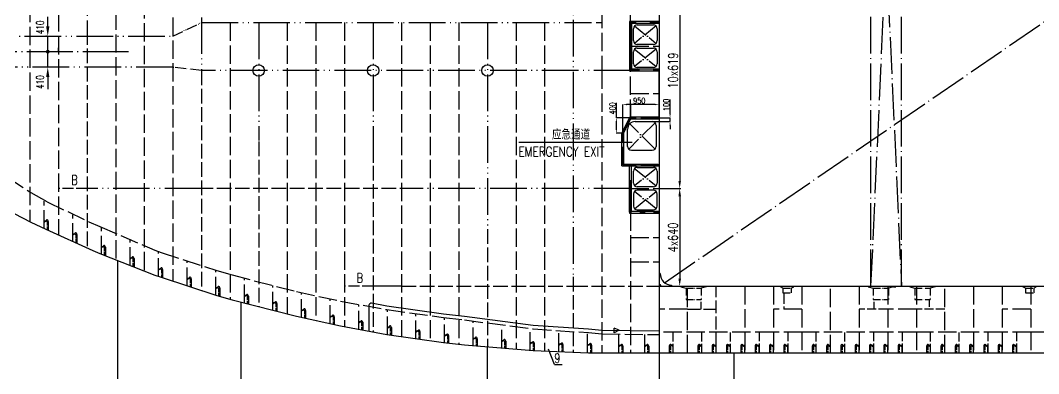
# Model space of a CAD drawing. Extents: x 415194 to 563994, y 453377 to 495577.
# Drawn here: x 432345 to 459054, y 467719 to 476981 of the extents above; entities that cross this region are included whole.
import ezdxf
from ezdxf.enums import TextEntityAlignment as Align

# ---------------------------------------------------------------- set-up
doc = ezdxf.new("R2010")
doc.units = 0
doc.header["$LTSCALE"] = 40
doc.header["$MEASUREMENT"] = 0
for name, pattern in [('ACAD_ISO02W100', [15, 12, -3]), ('ACAD_ISO03W100', [30, 12, -18]), ('ACAD_ISO04W100', [30.5, 24, -3, 0.5, -3]), ('ACAD_ISO05W100', [34, 24, -3, 0.5, -3, 0.5, -3]), ('CENTER110', [12.2, 10, -1, 0.2, -1])]:
    doc.linetypes.add(name, pattern=pattern)
doc.layers.get('0').update_dxf_attribs({"linetype": 'CONTINUOUS'})
doc.layers.get('DEFPOINTS').update_dxf_attribs({"linetype": 'CONTINUOUS'})
for name, color, linetype in [('9', 6, 'CONTINUOUS'), ('C-CEN', 4, 'ACAD_ISO04W100'), ('C-CON', 4, 'CONTINUOUS'), ('C-DAS', 4, 'ACAD_ISO02W100'), ('FRAME', 7, 'CONTINUOUS'), ('Y-CON', 2, 'CONTINUOUS'), ('Y-DAS', 2, 'ACAD_ISO02W100'), ('Y-H', 2, 'ACAD_ISO03W100'), ('Y-PH', 2, 'ACAD_ISO05W100')]:
    doc.layers.add(name, color=color, linetype=linetype)
doc.styles.add('DM', font='romans.shx', dxfattribs={"bigfont": 'hzdx.shx'})
doc.styles.add('ROMANS', font='romans.shx', dxfattribs={"width": 0.75, "height": 250, "bigfont": 'hzdx.shx'})
doc.dimstyles.new('DM-100', dxfattribs={"dimscale": 0, "dimtxt": 250, "dimasz": 200, "dimexe": 30, "dimexo": 30, "dimgap": 50, "dimtad": 1, "dimdec": 0, "dimzin": 0, "dimdsep": 46, "dimtxsty": 'ROMANS', "dimcen": 0, "dimclrd": 1, "dimclre": 1, "dimclrt": 1, "dimadec": 0, "dimazin": 0, "dimtfac": 1, "dimtdec": 0, "dimtmove": 0, "dimatfit": 3, "dimfxl": 1, "dimtolj": 1, "dimtzin": 0, "dimarcsym": 0})

# ---------------------------------------------------------------- blocks, each defined once
blk = doc.blocks.new('A$C771200ED')
at = {"layer": 'C-CON', "linetype": 'ACAD_ISO05W100', "ltscale": 0.2}
for p, q in [((135, 350), (535, 350)), ((135, 50), (135, 350)), ((535, 50), (535, 350)), ((0, 12), (135, 50)), ((0, 12), (0, 0)), ((135, 50), (535, 50)), ((670, 12), (535, 50)), ((670, 12), (670, 0))]:
    blk.add_line(p, q, dxfattribs=at)
blk = doc.blocks.new('*D161')
at = {"color": 1, "linetype": 'ByBlock', "transparency": 16777216}
for p, q in [((449639, 472370), (449639, 470210)), ((449276, 470010), (449669, 470010))]:
    blk.add_line(p, q, dxfattribs=at)
for points in [[(449606, 472370), (449673, 472370), (449639, 472570)], [(449606, 470210), (449673, 470210), (449639, 470010)]]:
    blk.add_solid(points, dxfattribs=at)
at = {"layer": 'DEFPOINTS', "color": 0, "linetype": 'ByBlock', "transparency": 16777216}
for p in [(449639, 472570), (449246, 470010), (449639, 470010)]:
    blk.add_point(p, dxfattribs=at)
at = {"color": 1, "linetype": 'ByBlock', "transparency": 16777216, "insert": (449464, 471290), "char_height": 250, "attachment_point": 5, "rotation": 90, "style": 'ROMANS'}
blk.add_mtext('\\A1;4x640', dxfattribs=at)
blk = doc.blocks.new('A$C75882CA2')
at = {"layer": 'C-CON'}
for p, q in [((0, 57), (136, 114)), ((0, 57), (136, 0)), ((136, 0), (136, 114))]:
    blk.add_line(p, q, dxfattribs=at)
blk = doc.blocks.new('0')
for p, q in [((-330, -30), (-330, 0)), ((-30, -330), (0, -330))]:
    blk.add_line(p, q)
blk.add_arc((-330, -330), 300, 0, 90)

msp = doc.modelspace()

# ---------------------------------------------------------------- linework, layer by layer
at = {"color": 1, "linetype": 'ByBlock'}
for p, q in [((449639.4, 478560.4), (449639.4, 472770.4)), ((449126.4, 472570.4), (449669.4, 472570.4))]:
    msp.add_line(p, q, dxfattribs=at)
for p, q in [((433063.5, 476820.4), (433063.5, 477070.4)), ((448321.4, 476949.8), (448321.4, 475661.8)), ((449096.4, 476949.8), (448321.4, 476949.8)), ((448371.4, 476899.8), (448371.4, 475711.8)), ((449096.4, 476899.8), (448371.4, 476899.8)), ((448426.4, 476449), (448426.4, 476762.8)), ((448526.4, 476862.8), (448950.9, 476862.8)), ((449050.9, 476762.8), (449050.9, 476449)), ((433029.7, 476570.4), (433013.5, 476570.4)), ((433063.5, 475750.4), (433063.5, 476570.4)), ((433346.4, 476160.4), (433346.4, 476260.4)), ((448950.9, 476349), (448526.4, 476349)), ((448526.4, 476255.8), (448950.9, 476255.8)), ((448426.4, 475841.9), (448426.4, 476155.8)), ((449050.9, 476155.8), (449050.9, 475841.9)), ((433029.7, 475750.4), (433013.5, 475750.4)), ((448371.4, 475711.8), (449096.4, 475711.8)), ((448950.9, 475741.9), (448526.4, 475741.9)), ((433063.5, 475500.4), (433063.5, 475174.1)), ((448321.4, 475661.8), (449096.4, 475661.8)), ((448121.4, 474025.1), (448338.5, 474452.4)), ((448171.4, 474029.6), (448354.3, 474402.4)), ((448338.5, 474452.4), (449096.4, 474452.4)), ((448354.3, 474402.4), (449096.4, 474402.4)), ((448271.4, 473677.4), (448271.4, 474127.4)), ((448471.4, 474327.4), (448921.4, 474327.4)), ((449021.4, 474227.4), (449021.4, 473677.4)), ((448121.4, 473164.4), (448121.4, 474025.1)), ((448171.4, 473189.4), (448171.4, 474029.6)), ((448371.4, 473577.4), (448921.4, 473577.4)), ((448121.4, 473164.4), (449096.4, 473164.4)), ((448171.4, 473214.4), (449071.4, 473214.4)), ((448321.4, 471951.4), (448321.4, 473214.4)), ((448371.4, 471976.4), (448371.4, 473164.4)), ((448426.4, 472713.5), (448426.4, 473027.4)), ((448526.4, 473127.4), (448950.9, 473127.4)), ((449050.9, 473027.4), (449050.9, 472713.5)), ((448950.9, 472613.5), (448526.4, 472613.5)), ((448950.9, 472527.2), (448526.4, 472527.2)), ((448426.4, 472427.2), (448426.4, 472113.3)), ((449050.9, 472113.3), (449050.9, 472427.2)), ((448321.4, 471951.4), (448321.4, 471926.4)), ((448371.4, 471976.4), (449096.4, 471976.4)), ((448526.4, 472013.3), (448950.9, 472013.3)), ((433076.4, 471707.5), (433076.4, 471470.2)), ((448321.4, 471926.4), (449096.4, 471926.4)), ((433826.4, 471367.3), (433826.4, 471137.9)), ((434576.4, 471035.7), (434576.4, 470812.5)), ((434893, 470688.1), (434893, 465311.4)), ((435326.4, 470740.9), (435326.4, 470517.7)), ((436076.4, 470449.5), (436076.4, 470231.4)), ((436826.4, 470204.4), (436826.4, 469988.5)), ((437576.4, 469961.6), (437576.4, 469748.5)), ((438125.5, 469597.1), (438125.5, 465311.4)), ((438326.4, 469754.5), (438326.4, 469545.7)), ((439076.4, 469562.2), (439076.4, 469353.4)), ((439826.4, 469375.2), (439826.4, 469170.4)), ((440576.4, 469212.1), (440576.4, 469007.3)), ((441326.4, 469065.2), (441326.4, 468864)), ((442076.4, 468928.4), (442076.4, 468731.6)), ((442826.4, 468822.4), (442826.4, 468625.6)), ((443576.4, 468717), (443576.4, 468523.3)), ((444326.4, 468633.2), (444326.4, 468448.8)), ((445076.4, 468571), (445076.4, 468386.6)), ((445824.7, 468515.1), (445824.7, 468325.8)), ((446576.4, 468481.7), (446576.4, 468295.6)), ((444590.6, 468426.9), (444590.6, 465311.4)), ((446353.7, 467961.5), (446193.8, 468364.3)), ((447326.4, 468468), (447326.4, 468268)), ((448151.4, 468443.6), (448151.4, 468260.4)), ((448826.4, 468443.6), (448826.4, 468260.4)), ((449096.4, 468260.4), (449096.4, 462240)), ((449366.4, 468444.2), (449366.4, 468262.2)), ((450116.4, 468444.2), (450116.4, 468262.2)), ((450491.4, 468442.3), (450491.4, 468260.4)), ((450866.4, 468444.2), (450866.4, 468262.2)), ((451055.6, 468260.4), (451055.6, 465311.4)), ((451241.4, 468442.3), (451241.4, 468260.4)), ((451616.4, 468442.3), (451616.4, 468260.4)), ((451991.4, 468442.3), (451991.4, 468260.4)), ((452366.4, 468442.3), (452366.4, 468260.4)), ((453116.4, 468442.3), (453116.4, 468260.4)), ((453491.4, 468442.3), (453491.4, 468260.4)), ((453866.4, 468442.3), (453866.4, 468260.4)), ((454241.4, 468442.3), (454241.4, 468260.4)), ((454616.4, 468442.3), (454616.4, 468260.4)), ((454991.4, 468442.3), (454991.4, 468260.4)), ((455366.4, 468442.3), (455366.4, 468260.4)), ((456116.4, 468442.3), (456116.4, 468260.4)), ((456491.4, 468442.3), (456491.4, 468260.4)), ((456866.4, 468442.3), (456866.4, 468260.4)), ((457241.4, 468442.3), (457241.4, 468260.4)), ((457616.4, 468442.3), (457616.4, 468260.4)), ((457991.4, 468442.3), (457991.4, 468260.4)), ((458366.4, 468442.3), (458366.4, 468260.4)), ((446353.7, 467961.5), (446554.3, 467961.5))]:
    msp.add_line(p, q)
at = {"linetype": 'CENTER110', "ltscale": 3}
msp.add_line((435181.2, 476160.4), (430137.2, 476160.4), dxfattribs=at)
at = {"color": 0, "linetype": 'ByBlock'}
for p, q in [((449386.3, 474527.4), (449386.3, 474902.6)), ((447977.6, 474427.4), (447977.6, 474818.6)), ((448146.4, 474027.4), (448146.4, 474773.2)), ((448996.4, 474772.2), (448246.4, 474772.2)), ((449096.4, 474452.4), (449096.4, 474773.2)), ((448346.4, 474427.4), (447976.6, 474427.4)), ((449096.4, 474427.4), (449387.3, 474427.4)), ((449386.3, 474327.4), (449386.3, 474427.4)), ((447977.6, 474127.4), (447977.6, 474327.4)), ((448921.4, 474327.4), (449387.3, 474327.4)), ((449386.3, 474227.4), (449386.3, 474127.4)), ((448146.4, 474027.4), (447976.6, 474027.4))]:
    msp.add_line(p, q, dxfattribs=at)
at = {"color": 1}
msp.add_line((447596.4, 468862), (449096.4, 468841.1), dxfattribs=at)
at = {"const_width": 50}
msp.add_lwpolyline([(433038.5, 476160.4, 1), (433088.5, 476160.4, 1)], format="xyb", close=True, dxfattribs=at)
at = {"color": 1}
msp.add_lwpolyline([(441496.4, 468832.8), (441496.4, 469522.8, -0.4683758), (441555.4, 469572), (441954.4, 469498.9), (443447.9, 469287.8), (443996.4, 469226.2), (445794.7, 468990.8), (447246.4, 468894.4), (447596.4, 468862)], format="xyb", dxfattribs=at)
for centre, radius, start, end in [((448526.4, 476762.8), 100, 90, 180), ((448950.9, 476762.8), 100, 0, 90), ((448526.4, 476449), 100, 180, 270), ((448526.4, 476155.8), 100, 90, 180), ((448950.9, 476449), 100, 270, 0), ((448950.9, 476155.8), 100, 0, 90), ((448526.4, 475841.9), 100, 180, 270), ((448950.9, 475841.9), 100, 270, 0), ((448471.4, 474127.4), 200, 90, 180), ((448921.4, 474227.4), 100, 0, 90), ((448371.4, 473677.4), 100, 180, 270), ((448921.4, 473677.4), 100, 270, 0), ((448526.4, 473027.4), 100, 90, 180), ((448950.9, 473027.4), 100, 0, 90), ((448526.4, 472713.5), 100, 180, 270), ((448526.4, 472427.2), 100, 90, 180), ((448950.9, 472713.5), 100, 270, 0), ((448950.9, 472427.2), 100, 0, 90), ((448526.4, 472113.3), 100, 180, 270), ((448950.9, 472113.3), 100, 270, 0), ((433045.5, 471723.7), 25, 40.30049, 175.62163), ((433021.4, 471700.6), 25, 0, 90), ((433026.4, 471707.5), 50, 0, 40.30049), ((433795.5, 471383.4), 25, 40.30049, 175.62163), ((433771.4, 471360.3), 25, 0, 90), ((433776.4, 471367.3), 50, 0, 40.30049), ((434545.5, 471051.9), 25, 40.30049, 175.62163), ((434521.4, 471028.8), 25, 0, 90), ((434526.4, 471035.7), 50, 0, 40.30049), ((435295.5, 470757), 25, 40.30049, 175.62163), ((435271.4, 470733.9), 25, 0, 90), ((435276.4, 470740.9), 50, 0, 40.30049), ((436045.5, 470465.7), 25, 40.30049, 175.62163), ((436021.4, 470442.6), 25, 0, 90), ((436026.4, 470449.5), 50, 0, 40.30049), ((436795.5, 470220.6), 25, 40.30049, 175.62163), ((436771.4, 470197.5), 25, 0, 90), ((436776.4, 470204.4), 50, 0, 40.30049), ((437545.5, 469977.8), 25, 40.30049, 175.62163), ((437521.4, 469954.7), 25, 0, 90), ((437526.4, 469961.6), 50, 0, 40.30049), ((449096.4, 470010.4), 50, 0, 90), ((438295.5, 469770.7), 25, 40.30049, 175.62163), ((438271.4, 469747.6), 25, 0, 90), ((438276.4, 469754.5), 50, 0, 40.30049), ((439045.5, 469578.4), 25, 40.30049, 175.62163), ((439021.4, 469555.3), 25, 0, 90), ((439026.4, 469562.2), 50, 0, 40.30049), ((439795.5, 469391.4), 25, 40.30049, 175.62163), ((439771.4, 469368.3), 25, 0, 90), ((439776.4, 469375.2), 50, 0, 40.30049), ((440545.5, 469228.2), 25, 40.30049, 175.62163), ((440521.4, 469205.1), 25, 0, 90), ((440526.4, 469212.1), 50, 0, 40.30049), ((441295.5, 469081.3), 25, 40.30049, 175.62163), ((441271.4, 469058.2), 25, 0, 90), ((441276.4, 469065.2), 50, 0, 40.30049), ((442045.5, 468944.5), 25, 40.30049, 175.62163), ((442021.4, 468921.5), 25, 0, 90), ((442026.4, 468928.4), 50, 0, 40.30049), ((442795.5, 468838.5), 25, 40.30049, 175.62163), ((442771.4, 468815.4), 25, 0, 90), ((442776.4, 468822.4), 50, 0, 40.30049), ((443545.5, 468733.2), 25, 40.30049, 175.62163), ((443526.4, 468717), 50, 0, 40.30049), ((443521.4, 468710.1), 25, 0, 90), ((444295.5, 468649.4), 25, 40.30049, 175.62163), ((444271.4, 468626.3), 25, 0, 90), ((444276.4, 468633.2), 50, 0, 40.30049), ((445045.5, 468587.1), 25, 40.30049, 175.62163), ((445021.4, 468564), 25, 0, 90), ((445026.4, 468571), 50, 0, 40.30049), ((445793.8, 468531.3), 25, 40.30049, 175.62163), ((445769.7, 468508.2), 25, 0, 90), ((445774.7, 468515.1), 50, 0, 40.30049), ((446545.5, 468497.9), 25, 40.30049, 175.62163), ((446521.4, 468474.8), 25, 0, 90), ((446526.4, 468481.7), 50, 0, 40.30049), ((447295.5, 468484.2), 25, 40.30049, 175.62163), ((447271.4, 468461.1), 25, 0, 90), ((447276.4, 468468), 50, 0, 40.30049), ((448120.5, 468459.8), 25, 40.30049, 175.62163), ((448101.4, 468443.6), 50, 0, 40.30049), ((448795.5, 468459.8), 25, 40.30049, 175.62163), ((448776.4, 468443.6), 50, 0, 40.30049), ((449416.4, 468444.2), 50, 139.69951, 180), ((449397.3, 468460.3), 25, 4.37837, 139.69951), ((450166.4, 468444.2), 50, 139.69951, 180), ((450147.3, 468460.3), 25, 4.37837, 139.69951), ((450541.4, 468442.3), 50, 139.69951, 180), ((450522.3, 468458.4), 25, 4.37837, 139.69951), ((450916.4, 468444.2), 50, 139.69951, 180), ((450897.3, 468460.3), 25, 4.37837, 139.69951), ((451291.4, 468442.3), 50, 139.69951, 180), ((451272.3, 468458.4), 25, 4.37837, 139.69951), ((451666.4, 468442.3), 50, 139.69951, 180), ((451647.3, 468458.4), 25, 4.37837, 139.69951), ((452041.4, 468442.3), 50, 139.69951, 180), ((452022.3, 468458.4), 25, 4.37837, 139.69951), ((452416.4, 468442.3), 50, 139.69951, 180), ((452397.3, 468458.4), 25, 4.37837, 139.69951), ((453166.4, 468442.3), 50, 139.69951, 180), ((453147.3, 468458.4), 25, 4.37837, 139.69951), ((453541.4, 468442.3), 50, 139.69951, 180), ((453522.3, 468458.4), 25, 4.37837, 139.69951), ((453916.4, 468442.3), 50, 139.69951, 180), ((453897.3, 468458.4), 25, 4.37837, 139.69951), ((454291.4, 468442.3), 50, 139.69951, 180), ((454272.3, 468458.4), 25, 4.37837, 139.69951), ((454666.4, 468442.3), 50, 139.69951, 180), ((454647.3, 468458.4), 25, 4.37837, 139.69951), ((455041.4, 468442.3), 50, 139.69951, 180), ((455022.3, 468458.4), 25, 4.37837, 139.69951), ((455416.4, 468442.3), 50, 139.69951, 180), ((455397.3, 468458.4), 25, 4.37837, 139.69951), ((456166.4, 468442.3), 50, 139.69951, 180), ((456147.3, 468458.4), 25, 4.37837, 139.69951), ((456541.4, 468442.3), 50, 139.69951, 180), ((456522.3, 468458.4), 25, 4.37837, 139.69951), ((456916.4, 468442.3), 50, 139.69951, 180), ((456897.3, 468458.4), 25, 4.37837, 139.69951), ((457291.4, 468442.3), 50, 139.69951, 180), ((457272.3, 468458.4), 25, 4.37837, 139.69951), ((457666.4, 468442.3), 50, 139.69951, 180), ((457647.3, 468458.4), 25, 4.37837, 139.69951), ((458041.4, 468442.3), 50, 139.69951, 180), ((458022.3, 468458.4), 25, 4.37837, 139.69951), ((458416.4, 468442.3), 50, 139.69951, 180), ((458397.3, 468458.4), 25, 4.37837, 139.69951), ((448096.4, 468436.7), 25, 0, 90), ((448771.4, 468436.7), 25, 0, 90), ((449421.4, 468437.2), 25, 90, 180), ((450171.4, 468437.2), 25, 90, 180), ((450546.4, 468435.4), 25, 90, 180), ((450921.4, 468437.2), 25, 90, 180), ((451296.4, 468435.4), 25, 90, 180), ((451671.4, 468435.4), 25, 90, 180), ((452046.4, 468435.4), 25, 90, 180), ((452421.4, 468435.4), 25, 90, 180), ((453171.4, 468435.4), 25, 90, 180), ((453546.4, 468435.4), 25, 90, 180), ((453921.4, 468435.4), 25, 90, 180), ((454296.4, 468435.4), 25, 90, 180), ((454671.4, 468435.4), 25, 90, 180), ((455046.4, 468435.4), 25, 90, 180), ((455421.4, 468435.4), 25, 90, 180), ((456171.4, 468435.4), 25, 90, 180), ((456546.4, 468435.4), 25, 90, 180), ((456921.4, 468435.4), 25, 90, 180), ((457296.4, 468435.4), 25, 90, 180), ((457671.4, 468435.4), 25, 90, 180), ((458046.4, 468435.4), 25, 90, 180), ((458421.4, 468435.4), 25, 90, 180)]:
    msp.add_arc(centre, radius, start, end)
for points in [[(433021.8, 476820.4), (433105.2, 476820.4), (433063.5, 476570.4)], [(433021.8, 475500.4), (433105.2, 475500.4), (433063.5, 475750.4)]]:
    msp.add_solid(points)
at = {"color": 0, "linetype": 'ByBlock'}
for points in [[(448246.4, 474788.8), (448246.4, 474755.5), (448146.4, 474772.2)], [(448996.4, 474788.8), (448996.4, 474755.5), (449096.4, 474772.2)], [(447961, 474327.4), (447994.3, 474327.4), (447977.6, 474427.4)], [(449369.7, 474527.4), (449403, 474527.4), (449386.3, 474427.4)], [(447961, 474127.4), (447994.3, 474127.4), (447977.6, 474027.4)], [(449369.7, 474227.4), (449403, 474227.4), (449386.3, 474327.4)]]:
    msp.add_solid(points, dxfattribs=at)
at = {"color": 1, "linetype": 'ByBlock'}
msp.add_solid([(449606, 472770.4), (449672.7, 472770.4), (449639.4, 472570.4)], dxfattribs=at)
at = {"layer": '9', "color": 3, "linetype": 'ByBlock'}
msp.add_line((445416.1, 473787.9), (448390.5, 473787.9), dxfattribs=at)
at = {"layer": 'C-CEN'}
for p, q in [((454656.9, 470010.4), (454656.9, 487510.4)), ((454656.9, 470010.4), (455456.9, 487510.4)), ((454656.9, 487510.4), (455456.9, 470010.4)), ((455456.9, 470010.4), (455456.9, 487510.4)), ((449242.1, 470103.6), (474450.7, 487417.1))]:
    msp.add_line(p, q, dxfattribs=at)
at = {"layer": 'C-CEN', "ltscale": 0.4}
for p, q in [((449021.6, 476833.5), (448455.7, 476378.2)), ((448455.7, 476833.5), (449021.6, 476378.2)), ((448455.7, 476226.5), (449021.6, 475771.2)), ((449021.6, 476226.5), (448455.7, 475771.2)), ((449021.6, 473098.1), (448455.7, 472642.8)), ((448455.7, 473098.1), (449021.6, 472642.8)), ((448455.7, 472042.6), (449021.6, 472497.9)), ((449021.6, 472042.6), (448455.7, 472497.9))]:
    msp.add_line(p, q, dxfattribs=at)
at = {"layer": 'C-CEN', "ltscale": 0.5}
for p, q in [((448992.1, 474298.1), (448300.7, 473606.7)), ((448992.1, 473606.7), (448300.7, 474298.1))]:
    msp.add_line(p, q, dxfattribs=at)
at = {"layer": 'C-CON', "linetype": 'ACAD_ISO05W100', "ltscale": 0.2}
for p, q in [((452281.4, 470010.4), (452281.4, 469998.4)), ((452346.4, 469960.4), (452281.4, 469998.4)), ((452346.4, 469960.4), (452566.4, 469960.4)), ((452346.4, 469960.4), (452346.4, 469840.4)), ((452346.4, 469840.4), (452566.4, 469840.4)), ((452566.4, 469960.4), (452631.4, 469998.4)), ((452566.4, 469960.4), (452566.4, 469840.4)), ((452631.4, 470010.4), (452631.4, 469998.4)), ((454581.4, 469998.4), (454581.4, 470010.4)), ((454581.4, 469998.4), (454716.4, 469960.4)), ((454716.4, 469960.4), (454716.4, 469660.4)), ((454716.4, 469960.4), (455116.4, 469960.4)), ((455251.4, 469998.4), (455116.4, 469960.4)), ((455116.4, 469960.4), (455116.4, 469660.4)), ((455251.4, 469998.4), (455306.4, 469998.4)), ((455306.4, 469998.4), (455306.4, 470010.4)), ((458641.4, 470010.4), (458641.4, 469998.4)), ((458706.4, 469960.4), (458641.4, 469998.4)), ((458706.4, 469960.4), (458926.4, 469960.4)), ((458706.4, 469960.4), (458706.4, 469840.4)), ((458706.4, 469960.4), (458926.4, 469960.4)), ((458706.4, 469840.4), (458926.4, 469840.4)), ((458926.4, 469960.4), (458991.4, 469998.4)), ((458926.4, 469960.4), (458926.4, 469840.4)), ((458991.4, 470010.4), (458991.4, 469998.4)), ((454716.4, 469660.4), (455116.4, 469660.4))]:
    msp.add_line(p, q, dxfattribs=at)
at = {"layer": 'C-DAS'}
for p, q in [((447596.4, 489255.5), (447596.4, 475665.4)), ((435596.4, 487109.2), (435596.4, 470411.5)), ((434846.4, 486814.3), (434846.4, 470706.4)), ((433346.4, 486165.9), (433346.4, 471354.8)), ((432596.4, 485814), (432596.4, 471706.7)), ((436346.4, 481855.4), (436346.4, 470143.9)), ((448346.4, 474427.4), (448346.4, 478760.4)), ((437846.4, 476924.8), (437846.4, 469670.4)), ((439346.4, 476924.8), (439346.4, 469284.2)), ((440096.4, 476924.8), (440096.4, 469111.7)), ((440846.4, 476924.8), (440846.4, 468952)), ((442346.4, 476924.8), (442346.4, 468693.4)), ((443096.4, 476924.8), (443096.4, 468587.4)), ((443846.4, 476924.8), (443846.4, 468493)), ((445346.4, 476924.8), (445346.4, 468364.2)), ((446096.4, 476924.8), (446096.4, 468314.9)), ((447596.4, 475665.4), (447596.4, 468265.2)), ((448346.4, 474771.4), (448346.4, 474427.4)), ((448346.4, 472545.4), (448346.4, 468260.4)), ((451346.4, 470010.4), (451346.4, 468260.4)), ((452096.4, 470010.4), (452096.4, 468260.4)), ((453596.4, 468259.9), (453596.4, 470010.4)), ((454346.4, 470010.4), (454346.4, 468260.4)), ((455096.4, 470010.4), (455096.4, 468260.4)), ((456596.4, 468260.4), (456596.4, 470010.4)), ((457346.4, 470010.4), (457346.4, 468260.4)), ((458096.4, 470010.4), (458096.4, 468260.4)), ((447596.4, 468762), (449096.4, 468741.1)), ((452096.4, 468810.4), (449096.4, 468810.4)), ((455096.4, 468810.4), (452846.4, 468810.4)), ((458096.4, 468810.4), (455846.4, 468810.4)), ((461096.4, 468810.4), (458846.4, 468810.4))]:
    msp.add_line(p, q, dxfattribs=at)
at = {"layer": 'C-DAS', "ltscale": 0.2}
for p, q in [((433046.4, 471700.6), (433046.4, 471485.5)), ((433796.4, 471360.3), (433796.4, 471145.2)), ((434546.4, 471028.8), (434546.4, 470824.3)), ((435296.4, 470733.9), (435296.4, 470529.5)), ((436046.4, 470442.6), (436046.4, 470241.1)), ((436796.4, 470197.5), (436796.4, 469998.2)), ((437546.4, 469954.7), (437546.4, 469757.1)), ((438296.4, 469747.6), (438296.4, 469553.3)), ((439046.4, 469555.3), (439046.4, 469361.1)), ((439796.4, 469368.3), (439796.4, 469177)), ((440546.4, 469205.1), (440546.4, 469013.8)), ((441296.4, 469058.2), (441296.4, 468869.5)), ((442046.4, 468921.5), (442046.4, 468735.9)), ((442796.4, 468815.4), (442796.4, 468629.8)), ((443546.4, 468710.1), (443546.4, 468526.7)), ((444296.4, 468626.3), (444296.4, 468451.3)), ((445046.4, 468564), (445046.4, 468389)), ((445794.7, 468508.2), (445794.7, 468327)), ((446546.4, 468474.8), (446546.4, 468296.8)), ((447296.4, 468461.1), (447296.4, 468268.3)), ((448121.4, 468436.7), (448121.4, 468260.4)), ((448796.4, 468436.7), (448796.4, 468260.4)), ((449396.4, 468437.2), (449396.4, 468262.2)), ((450146.4, 468437.2), (450146.4, 468262.2)), ((450521.4, 468435.4), (450521.4, 468260.4)), ((450896.4, 468437.2), (450896.4, 468262.2)), ((451271.4, 468435.4), (451271.4, 468260.4)), ((451646.4, 468435.4), (451646.4, 468260.4)), ((452021.4, 468435.4), (452021.4, 468260.4)), ((452396.4, 468435.4), (452396.4, 468260.4)), ((453146.4, 468435.4), (453146.4, 468260.4)), ((453521.4, 468435.4), (453521.4, 468260.4)), ((453896.4, 468435.4), (453896.4, 468260.4)), ((454271.4, 468435.4), (454271.4, 468260.4)), ((454646.4, 468435.4), (454646.4, 468260.4)), ((455021.4, 468435.4), (455021.4, 468260.4)), ((455396.4, 468435.4), (455396.4, 468260.4)), ((456146.4, 468435.4), (456146.4, 468260.4)), ((456521.4, 468435.4), (456521.4, 468260.4)), ((456896.4, 468435.4), (456896.4, 468260.4)), ((457271.4, 468435.4), (457271.4, 468260.4)), ((457646.4, 468435.4), (457646.4, 468260.4)), ((458021.4, 468435.4), (458021.4, 468260.4)), ((458396.4, 468435.4), (458396.4, 468260.4))]:
    msp.add_line(p, q, dxfattribs=at)
at = {"layer": 'C-DAS', "ltscale": 0.7}
for p, q in [((450596.4, 468460.4), (450596.4, 470010.4)), ((449846.4, 469410.4), (450596.4, 469410.4))]:
    msp.add_line(p, q, dxfattribs=at)
at = {"layer": 'C-DAS', "ltscale": 0.5}
for p, q in [((455096.4, 469410.4), (454346.4, 469410.4)), ((456596.4, 469410.4), (455846.4, 469410.4))]:
    msp.add_line(p, q, dxfattribs=at)
at = {"layer": 'C-DAS'}
msp.add_lwpolyline([(431096.4, 473485.7), (431096.4, 472921.7), (431096.4, 473485.7), (431515.2, 473184.7), (432621.4, 472464.7), (433047.3, 472223.1), (434142.5, 471703), (434431, 471578.1), (435871.4, 470953.4), (436035.2, 470894.7), (437496.4, 470421.6), (437899.2, 470305.2), (439587.5, 469872.4), (440746.4, 469620.3), (441954.4, 469398.9), (443447.9, 469187.8), (443996.4, 469126.2), (445794.7, 468890.8), (447246.4, 468794.4), (447596.4, 468762)], dxfattribs=at)
at = {"layer": 'DEFPOINTS', "color": 0, "linetype": 'ByBlock'}
for p in [(448146.4, 474772.2), (448346.4, 474427.4), (449096.4, 474452.4), (449096.4, 474427.4), (449386.3, 474427.4), (448921.4, 474327.4), (447977.6, 474027.4), (448146.4, 474027.4), (448146.4, 474027.4), (449096.4, 472570.4), (449639.4, 472570.4)]:
    msp.add_point(p, dxfattribs=at)
at = {"layer": 'Y-CON'}
for p, q in [((449096.4, 483712.4), (449096.4, 468260.4)), ((449096.4, 474427.4), (449096.4, 475665.4)), ((449096.4, 470010.4), (521096.4, 470010.4)), ((449096.4, 468260.4), (449096.4, 468260.4)), ((449096.4, 468260.4), (456996.4, 468260.4)), ((456996.4, 468260.4), (463496.4, 468260.4))]:
    msp.add_line(p, q, dxfattribs=at)
for points in [[(431096.4, 472490), (431515.2, 472258), (432621.4, 471693.9), (433016.4, 471504), (434246.4, 470948), (434431, 470869.7), (435871.4, 470303.4), (436035.2, 470244.7), (437496.4, 469771.6), (437899.2, 469655.2), (439587.5, 469222.4), (440746.4, 468970.3), (441954.4, 468748.9), (443447.9, 468537.8), (443996.4, 468476.2), (445794.7, 468327), (447246.4, 468268.8), (448082.1, 468260.4), (449096.4, 468260.4), (449096.4, 468260.4), (449246.4, 468260.4)], [(432971.4, 471525.6), (432971.4, 471725.6), (433021.4, 471725.6), (432971.4, 471685.6)], [(433721.4, 471185.3), (433721.4, 471385.3), (433771.4, 471385.3), (433721.4, 471345.3)], [(434471.4, 470853.8), (434471.4, 471053.8), (434521.4, 471053.8), (434471.4, 471013.8)], [(435221.4, 470558.9), (435221.4, 470758.9), (435271.4, 470758.9), (435221.4, 470718.9)], [(435971.4, 470267.6), (435971.4, 470467.6), (436021.4, 470467.6), (435971.4, 470427.6)], [(436721.4, 470022.5), (436721.4, 470222.5), (436771.4, 470222.5), (436721.4, 470182.5)], [(437471.4, 469779.7), (437471.4, 469979.7), (437521.4, 469979.7), (437471.4, 469939.7)], [(438221.4, 469572.6), (438221.4, 469772.6), (438271.4, 469772.6), (438221.4, 469732.6)], [(438971.4, 469380.3), (438971.4, 469580.3), (439021.4, 469580.3), (438971.4, 469540.3)], [(439721.4, 469193.3), (439721.4, 469393.3), (439771.4, 469393.3), (439721.4, 469353.3)], [(440471.4, 469030.1), (440471.4, 469230.1), (440521.4, 469230.1), (440471.4, 469190.1)], [(441221.4, 468883.2), (441221.4, 469083.2), (441271.4, 469083.2), (441221.4, 469043.2)], [(441971.4, 468746.5), (441971.4, 468946.5), (442021.4, 468946.5), (441971.4, 468906.5)], [(442721.4, 468640.4), (442721.4, 468840.4), (442771.4, 468840.4), (442721.4, 468800.4)], [(443471.4, 468535.1), (443471.4, 468735.1), (443521.4, 468735.1), (443471.4, 468695.1)], [(444221.4, 468457.5), (444221.4, 468651.3), (444271.4, 468651.3), (444221.4, 468611.3)], [(444971.4, 468389), (444971.4, 468589), (445021.4, 468589), (444971.4, 468549)], [(445719.7, 468333.2), (445719.7, 468533.2), (445769.7, 468533.2), (445719.7, 468493.2)], [(446471.4, 468299.8), (446471.4, 468499.8), (446521.4, 468499.8), (446471.4, 468459.8)], [(447221.4, 468269.8), (447221.4, 468486.1), (447271.4, 468486.1), (447221.4, 468446.1)], [(448046.4, 468261.7), (448046.4, 468461.7), (448096.4, 468461.7), (448046.4, 468421.7)], [(448721.4, 468261.7), (448721.4, 468461.7), (448771.4, 468461.7), (448721.4, 468421.7)], [(449471.4, 468262.2), (449471.4, 468462.2), (449421.4, 468462.2), (449471.4, 468422.2)], [(450221.4, 468262.2), (450221.4, 468462.2), (450171.4, 468462.2), (450221.4, 468422.2)], [(450596.4, 468260.4), (450596.4, 468460.4), (450546.4, 468460.4), (450596.4, 468420.4)], [(450971.4, 468262.2), (450971.4, 468462.2), (450921.4, 468462.2), (450971.4, 468422.2)], [(451346.4, 468260.4), (451346.4, 468460.4), (451296.4, 468460.4), (451346.4, 468420.4)], [(451721.4, 468260.4), (451721.4, 468460.4), (451671.4, 468460.4), (451721.4, 468420.4)], [(452096.4, 468260.4), (452096.4, 468460.4), (452046.4, 468460.4), (452096.4, 468420.4)], [(452471.4, 468260.4), (452471.4, 468460.4), (452421.4, 468460.4), (452471.4, 468420.4)], [(453221.4, 468260.4), (453221.4, 468460.4), (453171.4, 468460.4), (453221.4, 468420.4)], [(453596.4, 468260.4), (453596.4, 468460.4), (453546.4, 468460.4), (453596.4, 468420.4)], [(453971.4, 468260.4), (453971.4, 468460.4), (453921.4, 468460.4), (453971.4, 468420.4)], [(454346.4, 468260.4), (454346.4, 468460.4), (454296.4, 468460.4), (454346.4, 468420.4)], [(454721.4, 468260.4), (454721.4, 468460.4), (454671.4, 468460.4), (454721.4, 468420.4)], [(455096.4, 468260.4), (455096.4, 468460.4), (455046.4, 468460.4), (455096.4, 468420.4)], [(455471.4, 468260.4), (455471.4, 468460.4), (455421.4, 468460.4), (455471.4, 468420.4)], [(456221.4, 468260.4), (456221.4, 468460.4), (456171.4, 468460.4), (456221.4, 468420.4)], [(456596.4, 468260.4), (456596.4, 468460.4), (456546.4, 468460.4), (456596.4, 468420.4)], [(456971.4, 468260.4), (456971.4, 468460.4), (456921.4, 468460.4), (456971.4, 468420.4)], [(457346.4, 468260.4), (457346.4, 468460.4), (457296.4, 468460.4), (457346.4, 468420.4)], [(457721.4, 468260.4), (457721.4, 468460.4), (457671.4, 468460.4), (457721.4, 468420.4)], [(458096.4, 468260.4), (458096.4, 468460.4), (458046.4, 468460.4), (458096.4, 468420.4)], [(458471.4, 468260.4), (458471.4, 468460.4), (458421.4, 468460.4), (458471.4, 468420.4)]]:
    msp.add_lwpolyline(points, dxfattribs=at)
for centre in [(438596.4, 475665.4), (441596.4, 475665.4), (444596.4, 475665.4)]:
    msp.add_circle(centre, 150, dxfattribs=at)
at = {"layer": 'Y-DAS'}
for p, q in [((446846.4, 476924.8), (447596.4, 476924.8)), ((448346.4, 476305.8), (449096.4, 476305.8)), ((448346.4, 476304.4), (449096.4, 476304.4)), ((448346.4, 475066.4), (449096.4, 475066.4)), ((448146.4, 474027.4), (448346.4, 474427.4)), ((449096.4, 474427.4), (448346.4, 474427.4)), ((448146.4, 473189.4), (448146.4, 474027.4)), ((449096.4, 473189.4), (448146.4, 473189.4)), ((448346.4, 472570.4), (449096.4, 472570.4)), ((432971.4, 471525.6), (432971.4, 472241.4)), ((433721.4, 471185.3), (433721.4, 471883.9)), ((448346.4, 471930.4), (449096.4, 471930.4)), ((434471.4, 470853.8), (434471.4, 471554.3)), ((435221.4, 470558.9), (435221.4, 471241.8)), ((448346.4, 471290.4), (449096.4, 471290.4)), ((435971.4, 470267.6), (435971.4, 470931.7)), ((436721.4, 470022.5), (436721.4, 470672.5)), ((448346.4, 470650.4), (449096.4, 470650.4)), ((437471.4, 469779.7), (437471.4, 470429.7)), ((438221.4, 469572.6), (438221.4, 470222.6)), ((438971.4, 469380.3), (438971.4, 470030.3)), ((439721.4, 469193.3), (439721.4, 469843.3)), ((449846.4, 468260.5), (449846.4, 470010.4)), ((452846.4, 470010.4), (452846.4, 468260.4)), ((455846.4, 470010.4), (455846.4, 468260.4)), ((458846.4, 470010.4), (458846.4, 468260.4)), ((440471.4, 469030.1), (440471.4, 469680.1)), ((441221.4, 468883.2), (441221.4, 469519.5)), ((441971.4, 468735.9), (441971.4, 469385.9)), ((442721.4, 468629.8), (442721.4, 469279.8)), ((449846.4, 469410.4), (449096.4, 469410.4)), ((452846.4, 469410.4), (452096.4, 469410.4)), ((455846.4, 469410.4), (455096.4, 469410.4)), ((458846.4, 469410.4), (458096.4, 469410.4)), ((443471.4, 468526.7), (443471.4, 469176.7)), ((444221.4, 468451.3), (444221.4, 469101.3)), ((444971.4, 468389), (444971.4, 468988.7)), ((445719.7, 468327), (445719.7, 468890.8)), ((446471.4, 468299.8), (446471.4, 468840.9)), ((447221.4, 468286.1), (447221.4, 468796)), ((448046.4, 468261.7), (448046.4, 468755.7)), ((448721.4, 468261.7), (448721.4, 468745.3)), ((452846.4, 468810.4), (452096.4, 468810.4)), ((455846.4, 468810.4), (455096.4, 468810.4)), ((458846.4, 468810.4), (458096.4, 468810.4))]:
    msp.add_line(p, q, dxfattribs=at)
at = {"layer": 'Y-DAS', "ltscale": 0.8}
for p, q in [((434096.4, 476726.5), (434096.4, 471015.8)), ((437096.4, 475665.4), (437096.4, 469901.1)), ((438596.4, 473808.4), (438596.4, 469476.4)), ((441596.4, 473170.7), (441596.4, 468814.5)), ((442679.4, 472570.4), (437096.4, 472570.4)), ((444596.4, 471507.7), (444596.4, 468426.4)), ((446846.4, 470260.4), (446846.4, 468284.8)), ((442346.4, 470010.4), (446846.4, 470010.4)), ((446846.4, 470010.4), (449096.4, 470010.4))]:
    msp.add_line(p, q, dxfattribs=at)
at = {"layer": 'Y-DAS', "ltscale": 0.6}
for p, q in [((434096.4, 472570.4), (433346.4, 472570.4)), ((441596.4, 470010.4), (440846.4, 470010.4)), ((452371.4, 469840.4), (452371.4, 469410.4)), ((453596.4, 468260.4), (453596.4, 468740.4))]:
    msp.add_line(p, q, dxfattribs=at)
at = {"layer": 'Y-DAS', "ltscale": 0.4}
for p, q in [((450206.4, 469410.4), (450206.4, 469660.4)), ((454736.4, 469410.4), (454736.4, 469660.4)), ((456186.4, 469660.4), (456186.4, 469410.4))]:
    msp.add_line(p, q, dxfattribs=at)
at = {"layer": 'Y-DAS', "ltscale": 0.5}
for p, q in [((449471.4, 468262.2), (449471.4, 468810.4)), ((450221.4, 468260.4), (450221.4, 468810.4)), ((450971.4, 468260.4), (450971.4, 468810.4)), ((451721.4, 468810.4), (451721.4, 468260.4)), ((452471.4, 468810.4), (452471.4, 468260.4)), ((453221.4, 468260.4), (453221.4, 468810.4)), ((453971.4, 468260.4), (453971.4, 468810.4)), ((454721.4, 468810.4), (454721.4, 468260.4)), ((455471.4, 468810.4), (455471.4, 468260.4)), ((456221.4, 468260.4), (456221.4, 468810.4)), ((456971.4, 468260.4), (456971.4, 468810.4)), ((457721.4, 468810.4), (457721.4, 468260.4)), ((458471.4, 468810.4), (458471.4, 468260.4))]:
    msp.add_line(p, q, dxfattribs=at)
at = {"layer": 'Y-H', "ltscale": 0.5}
for p, q in [((449096.4, 476924.8), (448346.4, 476924.8)), ((448346.4, 476924.8), (448346.4, 475686.8)), ((448346.4, 475686.8), (449096.4, 475686.8)), ((448346.4, 471951.4), (448346.4, 473189.4))]:
    msp.add_line(p, q, dxfattribs=at)
at = {"layer": 'Y-H', "ltscale": 0.3}
msp.add_line((449096.4, 471951.4), (448346.4, 471951.4), dxfattribs=at)
at = {"layer": 'Y-H'}
msp.add_line((448346.4, 471951.4), (448346.4, 471951.4), dxfattribs=at)
at = {"layer": 'Y-PH'}
for p, q in [((446846.4, 489235.9), (446846.4, 470260.4)), ((437096.4, 482500.4), (437096.4, 475665.4)), ((434096.4, 481060.4), (434096.4, 476726.5)), ((437096.4, 476924.8), (446846.4, 476924.8)), ((438596.4, 476924.8), (438596.4, 473833.4)), ((441596.4, 476924.8), (441596.4, 473170.7)), ((444596.4, 476924.8), (444596.4, 471507.7)), ((431096.4, 476570.4), (436346.4, 476570.4)), ((436346.4, 475750.4), (431096.4, 475750.4)), ((448346.4, 475665.4), (437096.4, 475665.4)), ((437096.4, 472570.4), (434096.4, 472570.4)), ((448346.4, 472570.4), (442679.4, 472570.4)), ((442346.4, 470010.4), (441596.4, 470010.4))]:
    msp.add_line(p, q, dxfattribs=at)
at = {"layer": 'Y-PH', "ltscale": 0.3}
for p, q in [((436346.4, 476570.4), (437096.4, 476924.8)), ((437096.4, 475665.4), (436346.4, 475750.4))]:
    msp.add_line(p, q, dxfattribs=at)

# ---------------------------------------------------------------- block references
at = {"rotation": 180}
msp.add_blockref('0', (449096.4, 470010.4), dxfattribs=at)
at = {"extrusion": (0, 0, -1), "zscale": -1, "rotation": 180}
msp.add_blockref('A$C771200ED', (-449671.4, 470010.4), dxfattribs=at)
at = {"xscale": -1}
for rotation in [180, 180.0000000000089]:
    msp.add_blockref('A$C771200ED', (455671.4, 470010.4), dxfattribs=dict(at, rotation=rotation))
at = {"color": 1, "xscale": -1, "rotation": 2.274289376216208}
msp.add_blockref('A$C75882CA2', (448057.8, 468798.4), dxfattribs=at)

# ---------------------------------------------------------------- texts
at = {"style": 'DM', "width": 0.7}
for p in [(432963.5, 476617.4), (432963.5, 475182.2)]:
    msp.add_text('410', height=200, rotation=90, dxfattribs=at).set_placement(p)
at = {"style": 'ROMANS'}
for s, width, p in [('B', 0.75, (433767, 472795.7)), ('B', 0.75, (441248.7, 470229.2)), ('9', 0.8, (446430, 468123.8))]:
    msp.add_text(s, height=250, dxfattribs=dict(at, width=width)).set_placement(p, align=Align.MIDDLE)
at = {"color": 1, "linetype": 'ByBlock', "insert": (449464.4, 475665.4), "char_height": 250, "attachment_point": 5, "rotation": 90, "style": 'ROMANS'}
msp.add_mtext('\\A1;10x619', dxfattribs=at)
at = {"color": 0, "linetype": 'ByBlock', "insert": (448579.6, 474873.2), "char_height": 150, "attachment_point": 5, "style": 'ROMANS'}
msp.add_mtext('\\A1;950', dxfattribs=at)
at = {"color": 0, "linetype": 'ByBlock', "char_height": 150, "attachment_point": 5, "rotation": 90, "style": 'ROMANS'}
for s, insert in [('\\A1;100', (449285.3, 474765)), ('\\A1;400', (447876.6, 474673))]:
    msp.add_mtext(s, dxfattribs=dict(at, insert=insert))
at = {"layer": 'FRAME', "style": 'ROMANS', "width": 0.8}
for s, p in [('应急通道', (446289.4, 473857.6)), ('EMERGENCY EXIT', (445410.2, 473415.4))]:
    msp.add_text(s, height=250, dxfattribs=at).set_placement(p)

# ---------------------------------------------------------------- dimensions: what is measured, and where the dimension line sits
dim = msp.add_linear_dim(base=(449639.4, 470010.4), p1=(449639.4, 472570.4), p2=(449246.4, 470010.4), angle=270, text='4x640', dimstyle='DM-100', override={"dimscale": 1})
dim.commit()
dim.dimension.update_dxf_attribs({"geometry": '*D161', "text_midpoint": (449464.4, 471290.4)})

doc.saveas('drawing.dxf')
